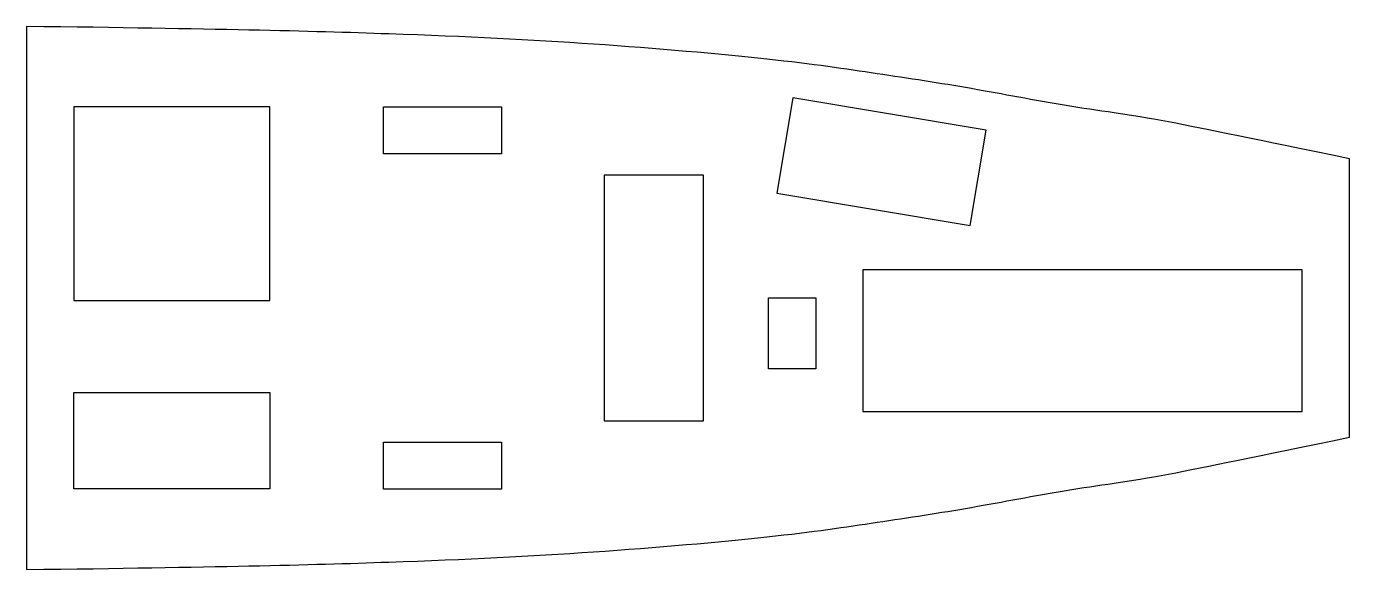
# Model space of a CAD drawing. Extents: x 3 to 283, y 3 to 118.
import ezdxf

# ---------------------------------------------------------------- set-up
doc = ezdxf.new("R2010")
doc.units = 0
doc.layers.get('0').update_dxf_attribs({"linetype": 'CONTINUOUS'})

msp = doc.modelspace()

# ---------------------------------------------------------------- linework, layer by layer
at = {"color": 7}
for p, q in [((2.555902, 117.603478), (2.555902, 2.603478)), ((164.721632, 102.458193), (161.367562, 82.292474)), ((205.659242, 95.64924), (164.721632, 102.458193)), ((54.055902, 100.603478), (12.555902, 100.603478)), ((12.555902, 100.603478), (12.555902, 59.603478)), ((54.055902, 59.603478), (54.055902, 100.603478)), ((78.096227, 100.603478), (103.096232, 100.603478)), ((78.096227, 90.603478), (78.096227, 100.603478)), ((103.096232, 100.603478), (103.096232, 90.603478)), ((202.305172, 75.483521), (205.659242, 95.64924)), ((103.096232, 90.603478), (78.096227, 90.603478)), ((282.555902, 30.603478), (282.555902, 89.603478)), ((145.826122, 86.103478), (124.826122, 86.103478)), ((124.826122, 86.103478), (124.826122, 34.103478)), ((145.826122, 34.103478), (145.826122, 86.103478)), ((161.367562, 82.292474), (202.305172, 75.483521)), ((179.555902, 66.051954), (179.555902, 36.051954)), ((272.555902, 66.051954), (179.555902, 66.051954)), ((272.555902, 36.051954), (272.555902, 66.051954)), ((12.555902, 59.603478), (54.055902, 59.603478)), ((159.609552, 60.103478), (169.609552, 60.103478)), ((159.609552, 45.103478), (159.609552, 60.103478)), ((169.609552, 60.103478), (169.609552, 45.103478)), ((169.609552, 45.103478), (159.609552, 45.103478)), ((12.555902, 40.103478), (54.055902, 40.103478)), ((12.555902, 19.660729), (12.555902, 40.103478)), ((54.055902, 40.103478), (54.055902, 19.660729)), ((124.826122, 34.103478), (145.826122, 34.103478)), ((179.555902, 36.051954), (272.555902, 36.051954)), ((78.096227, 29.603478), (103.096232, 29.603478)), ((78.096227, 19.603478), (78.096227, 29.603478)), ((103.096232, 29.603478), (103.096232, 19.603478)), ((54.055902, 19.660729), (12.555902, 19.660729)), ((103.096232, 19.603478), (78.096227, 19.603478))]:
    msp.add_line(p, q, dxfattribs=at)
for points in [[(79.222569, 116.020145), (62.555902, 116.603478), (42.555902, 117.103478), (2.555902, 117.603478)], [(122.555902, 113.853478), (109.222572, 114.770145), (95.889235, 115.436811), (79.222569, 116.020145)], [(159.222572, 110.686811), (149.222572, 111.770145), (135.889232, 112.936811), (122.555902, 113.853478)], [(182.555902, 107.603478), (175.889232, 108.603478), (169.222572, 109.603478), (159.222572, 110.686811)], [(202.555902, 104.436811), (195.889232, 105.603478), (189.222572, 106.603478), (182.555902, 107.603478)], [(222.555902, 100.853478), (215.889232, 101.936811), (209.222572, 103.270145), (202.555902, 104.436811)], [(244.222572, 97.395145), (235.889232, 98.936811), (229.222572, 99.770145), (222.555902, 100.853478)], [(282.555902, 89.603478), (262.555902, 93.603478), (252.555902, 95.853478), (244.222572, 97.395145)], [(244.222572, 22.811811), (252.555902, 24.353478), (262.555902, 26.603478), (282.555902, 30.603478)], [(222.555902, 19.353478), (229.222572, 20.436811), (235.889232, 21.270145), (244.222572, 22.811811)], [(202.555902, 15.770145), (209.222572, 16.936811), (215.889232, 18.270145), (222.555902, 19.353478)], [(182.555902, 12.603478), (189.222572, 13.603478), (195.889232, 14.603478), (202.555902, 15.770145)], [(159.222572, 9.520145), (169.222572, 10.603478), (175.889232, 11.603478), (182.555902, 12.603478)], [(122.555902, 6.353478), (135.889232, 7.270145), (149.222572, 8.436811), (159.222572, 9.520145)], [(79.222569, 4.186811), (95.889235, 4.770145), (109.222572, 5.436811), (122.555902, 6.353478)], [(2.555902, 2.603478), (42.555902, 3.103478), (62.555902, 3.603478), (79.222569, 4.186811)]]:
    msp.add_open_spline(points, degree=3, dxfattribs=at)

doc.saveas('drawing.dxf')
